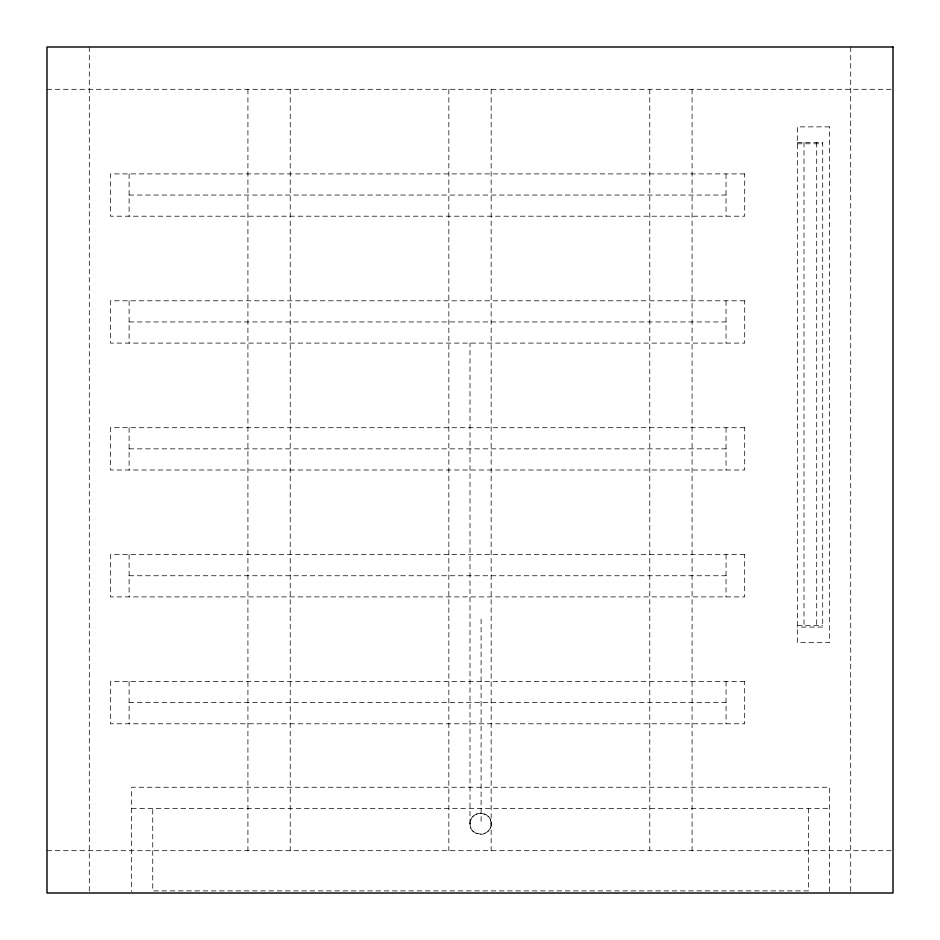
<?xml version="1.0" encoding="UTF-8"?>
<svg xmlns="http://www.w3.org/2000/svg" width="940" height="940" viewBox="0 0 940 940"><rect width="100%" height="100%" fill="white"/><g stroke="black" fill="none" stroke-linecap="round" stroke-linejoin="round"><path stroke-width="0.7" stroke-dasharray="4.7 3.53" d="M470 823.757C469.483 810.174 491.667 810.174 491.15 823.757C491.667 837.34 469.483 837.34 470 823.757L470 343.1M47 89.3L893 89.3M797.32 142.375L822.7 142.375L822.7 627.074L797.32 627.074M797.32 143.785L822.7 143.785M129.109 195.05L726.044 195.05M129.109 321.95L726.044 321.95M129.109 448.85L726.044 448.85M129.109 575.75L726.044 575.75M797.32 625.664L822.7 625.664M129.109 702.65L726.044 702.65M131.6 808.4L829.55 808.4M47 850.7L893 850.7M850.7 47L850.7 891.543M829.55 891.543L829.55 787.25L131.6 787.25L131.6 891.543M816.707 142.375L816.707 627.074M808.4 808.4L808.4 890.885L152.75 890.885L152.75 808.4M804.017 142.375L804.017 627.074M726.044 173.9L726.044 216.2M726.044 300.8L726.044 343.1M726.044 427.7L726.044 470M726.044 554.6L726.044 596.9M726.044 681.5L726.044 723.8M692.075 89.3L692.075 850.7M649.775 89.3L649.775 850.7M491.15 89.3L491.15 850.7M481.092 619.107L481.092 824.263M448.85 89.3L448.85 850.7M290.225 89.3L290.225 850.7M247.925 89.3L247.925 850.7M129.109 173.9L129.109 216.2M129.109 300.8L129.109 343.1M129.109 427.7L129.109 470M129.109 554.6L129.109 596.9M129.109 681.5L129.109 723.8M89.3 47L89.3 893M829.55 126.865L797.32 126.865L797.32 642.584L829.55 642.584L829.55 126.865M744.692 173.9L110.45 173.9L110.45 216.2L744.692 216.2L744.692 173.9M744.692 300.8L110.45 300.8L110.45 343.1L744.692 343.1L744.692 300.8M744.692 427.7L110.45 427.7L110.45 470L744.692 470L744.692 427.7M744.692 554.6L110.45 554.6L110.45 596.9L744.692 596.9L744.692 554.6M744.692 681.5L110.45 681.5L110.45 723.8L744.692 723.8L744.692 681.5M473.102 831.242A10.575 10.575 0 0 0 490.786 826.495A10.575 10.575 0 0 0 477.837 813.547A10.575 10.575 0 0 0 473.102 831.242"/><path stroke-width="1.41" d="M893 47L47 47L47 893L893 893L893 47"/></g></svg>
